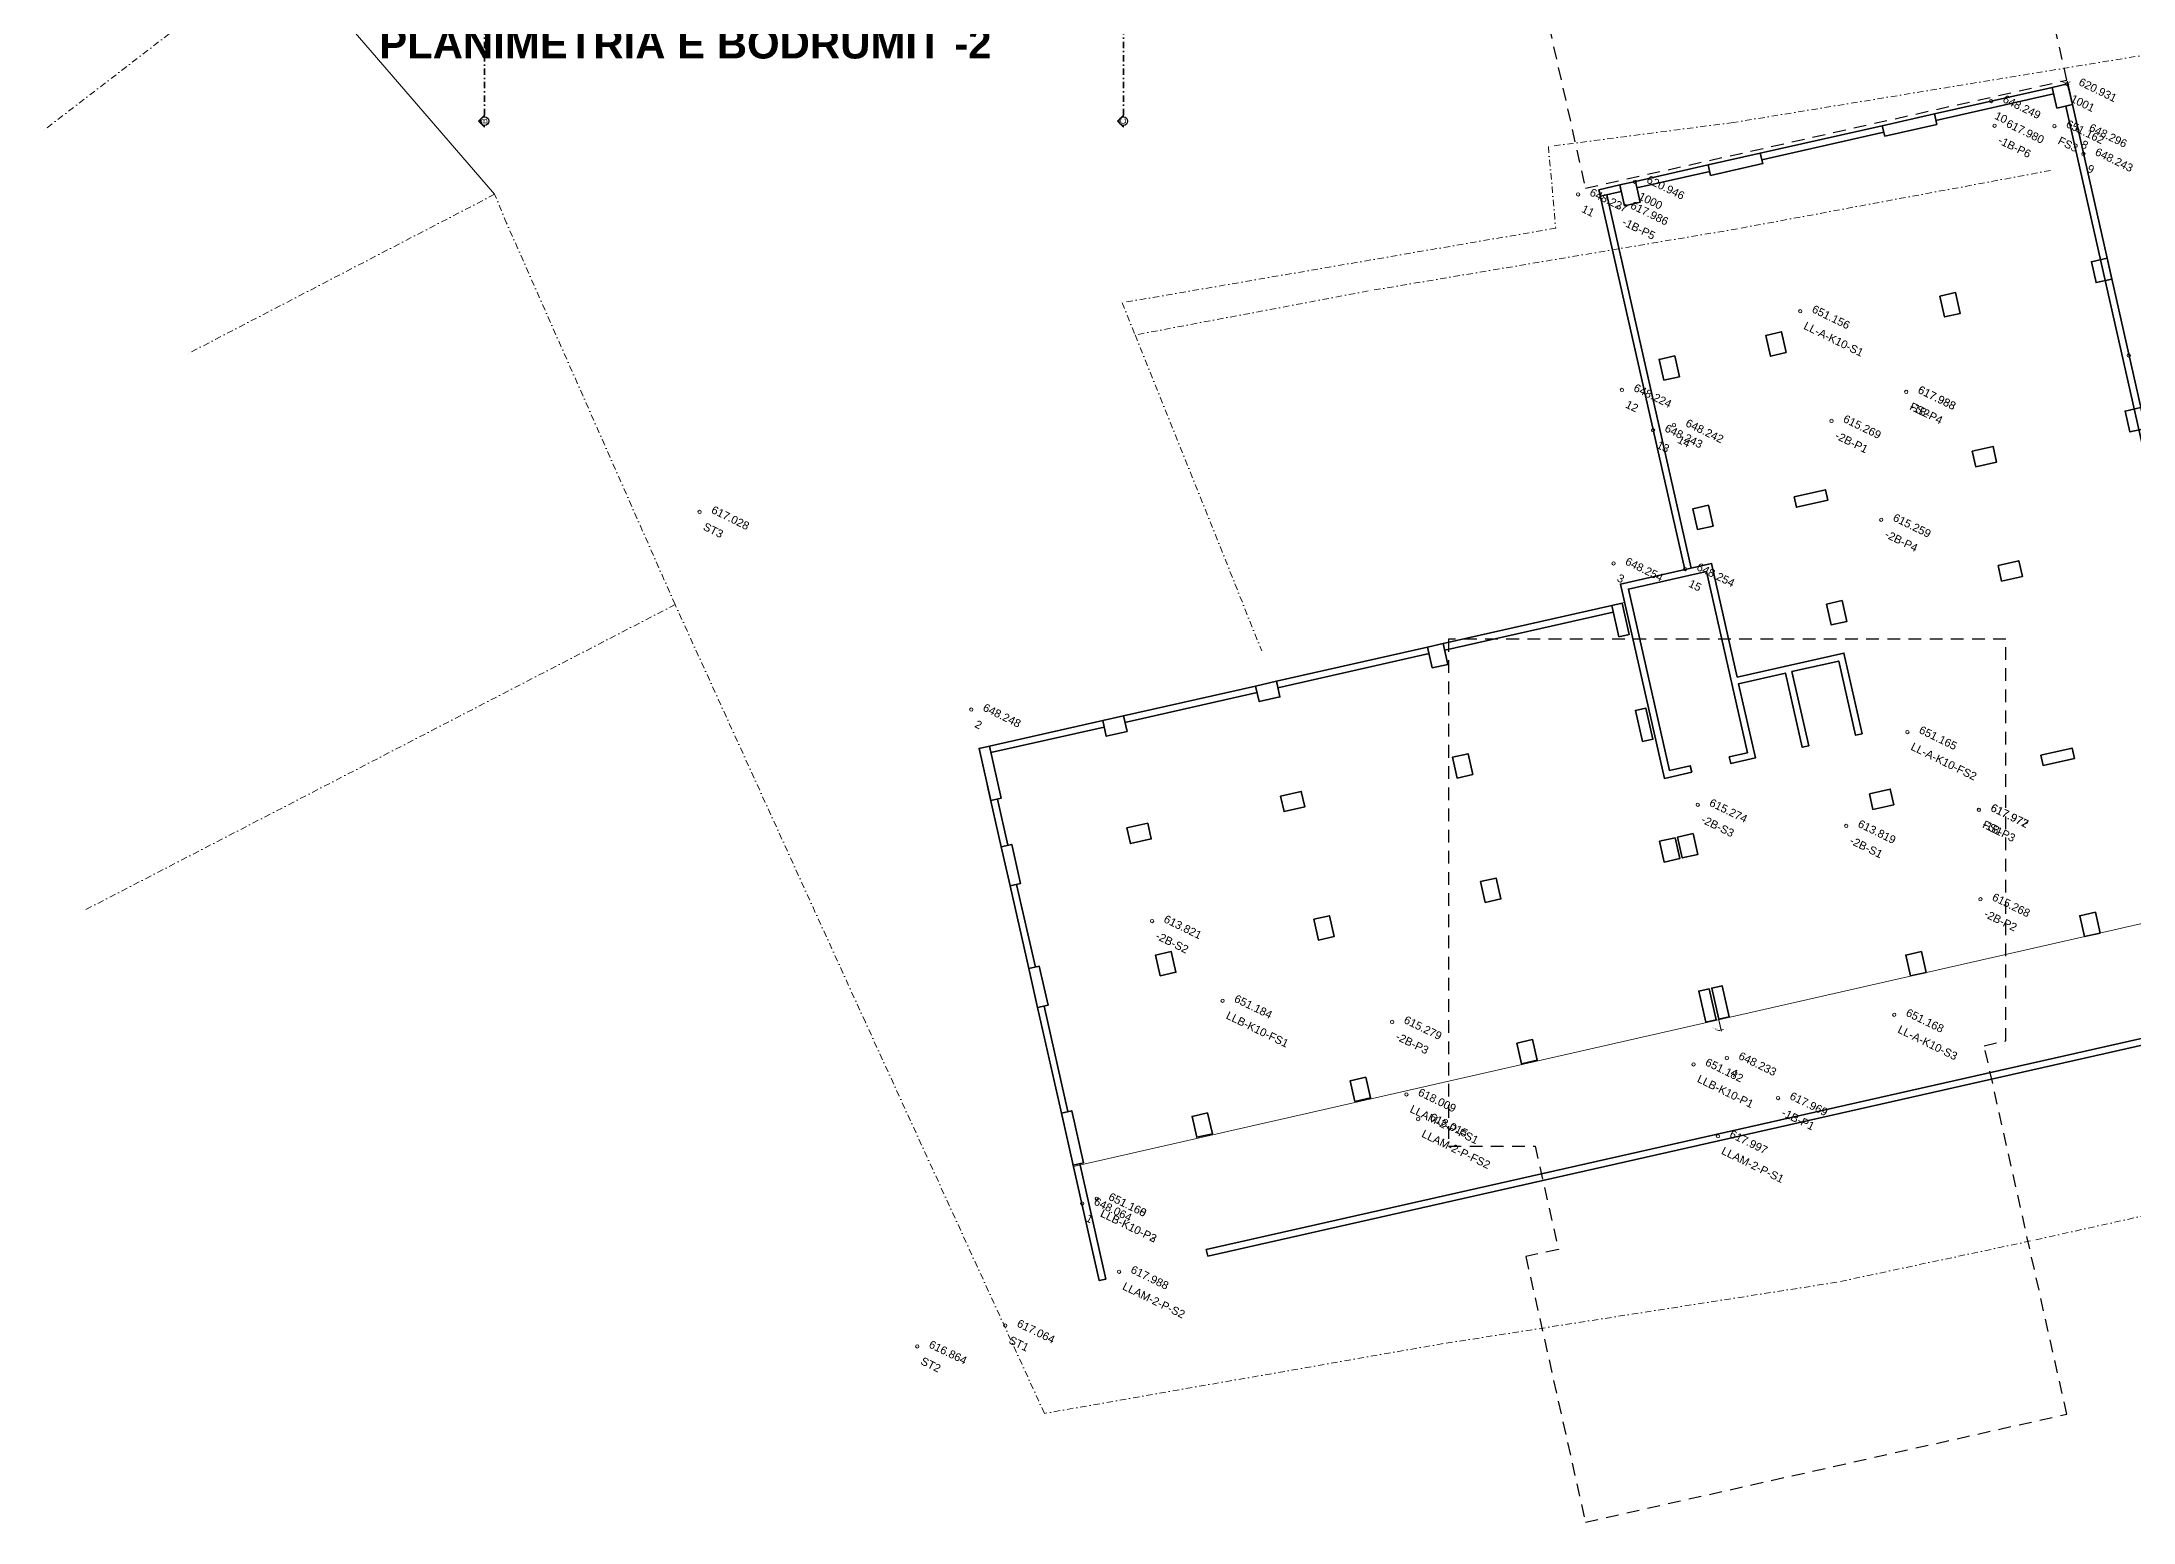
# Model space of a CAD drawing. Header units: millimetres. Extents: x -7085 to 122800, y -120799 to 121915.
# Drawn here: x -495 to 77922, y -83100 to -27612 of the extents above; entities that cross this region are included whole.
import ezdxf

# ---------------------------------------------------------------- set-up
doc = ezdxf.new("R2010")
doc.units = ezdxf.units.MM
doc.header["$MEASUREMENT"] = 0
doc.linetypes.add('Dot & Dashed', pattern=[502.708322, 238.125, -132.291667, 0, -132.291655])
doc.linetypes.add('Long Dashed', pattern=[793.749976, 476.249993, -317.499983])
for name, color, linetype, lineweight in [('A - objekti 1 gjendja faktike_Pen_No__1', 7, 'Continuous', 13), ('A - objekti 1 gjendja faktike_Pen_No__2', 8, 'Continuous', 15), ('A - objekti 1 gjendja faktike_Pen_No__7', 7, 'Continuous', 35), ('A - Parcelat_Pen_No__20', 1, 'Continuous', 0), ('A -Polyline_Pen_No__42', 8, 'Continuous', 25)]:
    doc.layers.add(name, color=color, linetype=linetype, lineweight=lineweight)
for name, color, linetype, lineweight, true_color in [('A - objekti 1 gjendja faktike_Pen_No__210', 7, 'Continuous', 0, 0xe8e8e8), ('A - objekti 1 gjendja faktike_Pen_No__3', 7, 'Continuous', 18, 0xff6600), ('A - objekti 1 gjendja faktike_Pen_No__8', 7, 'Continuous', 35, 0xa80f02), ('A - Parcelat_Pen_No__161', 7, 'Continuous', 13, 0x6a6a6a), ('A - Prerjet_Pen_No__48', 7, 'Continuous', 25, 0xa80f02), ('A - Prerjet_Pen_No__8', 7, 'Continuous', 35, 0xa80f02), ('Annotation - Text_Pen_No__62', 7, 'Continuous', 20, 0xaaaaaa)]:
    doc.layers.add(name, color=color, linetype=linetype, lineweight=lineweight, true_color=true_color)
doc.layers.add('A - Prerjet', color=7, linetype='Continuous')
doc.styles.add('GENERATED_STYLE_1', font='')
doc.styles.add('GENERATED_STYLE_2', font='')
doc.styles.get('GENERATED_STYLE_1').set_extended_font_data('Arial')
doc.styles.get('GENERATED_STYLE_2').set_extended_font_data('Arial', bold=True)

# ---------------------------------------------------------------- blocks, each defined once
blk = doc.blocks.new('Cutting Plane_2', base_point=(16107, -30585))
at = {"layer": 'A - Prerjet_Pen_No__48', "color": 14, "linetype": 'Continuous', "lineweight": 25, "true_color": 0xa80f02}
for p, q in [((15882, 3865), (16107, 4090)), ((16107, 4090), (16107, 4024)), ((16107, 3640), (15882, 3865)), ((16107, 3705), (16107, 3640)), ((16107, -30360), (15882, -30585)), ((16107, -30426), (16107, -30360)), ((15882, -30585), (16107, -30810)), ((16107, -30810), (16107, -30744))]:
    blk.add_line(p, q, dxfattribs=at)
for centre in [(16107, 3865), (16107, -30585)]:
    blk.add_circle(centre, 159, dxfattribs=at)
at = {"layer": 'A - Prerjet_Pen_No__8', "color": 14, "linetype": 'Dot & Dashed', "lineweight": 35, "true_color": 0xa80f02}
blk.add_line((16107, -30360), (16107, 3640), dxfattribs=at)
at = {"layer": 'A - Prerjet_Pen_No__48', "color": 14, "lineweight": 25, "true_color": 0xa80f02, "char_height": 225, "rotation": 90, "style": 'GENERATED_STYLE_1'}
for s, insert, attachment_point in [('\\A1;{\\pql;\\pt0;\\fArial|b0|i0|c0|p34;B}', (16206, 3762), 7), ('\\A1;{\\pqr;\\pt0;\\fArial|b0|i0|c0|p34;B}', (16206, -30482), 9)]:
    blk.add_mtext(s, dxfattribs=dict(at, insert=insert, attachment_point=attachment_point))
blk = doc.blocks.new('Cutting Plane_3', base_point=(40060, -30585))
at = {"layer": 'A - Prerjet_Pen_No__48', "color": 14, "linetype": 'Continuous', "lineweight": 25, "true_color": 0xa80f02}
for p, q in [((39835, 3865), (40060, 4090)), ((40060, 4090), (40060, 4024)), ((40060, 3640), (39835, 3865)), ((40060, 3705), (40060, 3640)), ((40060, -30360), (39835, -30585)), ((40060, -30426), (40060, -30360)), ((39835, -30585), (40060, -30810)), ((40060, -30810), (40060, -30744))]:
    blk.add_line(p, q, dxfattribs=at)
for centre in [(40060, 3865), (40060, -30585)]:
    blk.add_circle(centre, 159, dxfattribs=at)
at = {"layer": 'A - Prerjet_Pen_No__8', "color": 14, "linetype": 'Dot & Dashed', "lineweight": 35, "true_color": 0xa80f02}
blk.add_line((40060, -30360), (40060, 3640), dxfattribs=at)
at = {"layer": 'A - Prerjet_Pen_No__48', "color": 14, "lineweight": 25, "true_color": 0xa80f02, "char_height": 225, "rotation": 90, "style": 'GENERATED_STYLE_1'}
for s, insert, attachment_point in [('\\A1;{\\pql;\\pt0;\\fArial|b0|i0|c0|p34;C}', (40163, 3753), 7), ('\\A1;{\\pqr;\\pt0;\\fArial|b0|i0|c0|p34;C}', (40163, -30474), 9)]:
    blk.add_mtext(s, dxfattribs=dict(at, insert=insert, attachment_point=attachment_point))

msp = doc.modelspace()

# ---------------------------------------------------------------- hatches: boundary and pattern name
at = {"layer": 'A - objekti 1 gjendja faktike_Pen_No__1', "linetype": 'Continuous', "lineweight": 13}
for points in [[(75408.8, -29140.8), (75412.1, -29155.4), (75454.3, -29138.2)], [(75516.1, -29116.5), (75473.8, -29133.8), (75519.4, -29131.2)], [(62422.3, -64658.9), (62425.6, -64673.5), (62467.9, -64656.3)], [(62515, -64638), (62472.8, -64655.2), (62518.3, -64652.6)]]:
    msp.add_hatch(color=7, dxfattribs=at).paths.add_polyline_path(points)

# ---------------------------------------------------------------- linework, layer by layer
at = {"layer": 'A - objekti 1 gjendja faktike_Pen_No__1', "color": 7, "linetype": 'Continuous', "lineweight": 13}
for p, q in [((75484.5, -29181.2), (59256.3, -32845.6)), ((75366.5, -29158), (75326.1, -29138.2)), ((75410.4, -29148.1), (75366.5, -29158)), ((75461.6, -29170.3), (75444.4, -29094.3)), ((75454.3, -29138.2), (75454.3, -29138.2)), ((75481.1, -29165.9), (75463.9, -29089.9)), ((75465, -29185.6), (75465, -29185.6)), ((75484.5, -29181.2), (75484.6, -29181.2)), ((75484.5, -29181.2), (75484.6, -29181.2)), ((75484.5, -29181.2), (82365.1, -59734.3)), ((75517.7, -29123.9), (75561.6, -29114)), ((57890.7, -33154), (59256.3, -32845.6)), ((59256.3, -32845.6), (59256.4, -32845.6)), ((61106.7, -47392.2), (57890.7, -33154)), ((58696.7, -47936.5), (61106.7, -47392.2)), ((58853.5, -48630.7), (58696.7, -47936.5)), ((34649.3, -54099), (58853.5, -48630.7)), ((38187.2, -69766.6), (34649.3, -54099)), ((82361.3, -59726.4), (38188.1, -69766.4)), ((62376.7, -64252.6), (62376.8, -64252.7)), ((62376.7, -64252.6), (62376.8, -64252.7)), ((62380.2, -64267.9), (62477.8, -64700.2)), ((62381.6, -64251.5), (62381.6, -64251.6)), ((62385, -64266.8), (62482.7, -64699.1)), ((62380.1, -64676.1), (62339.7, -64656.4)), ((62424, -64666.2), (62380.1, -64676.1)), ((62467.9, -64656.3), (62467.9, -64656.3)), ((62516.7, -64645.3), (62560.5, -64635.4))]:
    msp.add_line(p, q, dxfattribs=at)
at = {"layer": 'A - objekti 1 gjendja faktike_Pen_No__2', "color": 8, "linetype": 'Dot & Dashed', "lineweight": 15}
for points in [[(93649.7, -68206.3), (74068.7, -72559.5)], [(74068.7, -72559.5), (66808.9, -74106.9)]]:
    msp.add_lwpolyline(points, dxfattribs=at)
at = {"layer": 'A - objekti 1 gjendja faktike_Pen_No__210', "color": 254, "linetype": 'Continuous', "lineweight": 0, "true_color": 0xe8e8e8}
for p, q in [((72594.3, -29834), (72594.4, -29834)), ((75831.3, -30906.2), (75831.3, -30906.2)), ((76057.8, -31816.1), (76057.8, -31816.1)), ((57106.2, -33330.4), (57106.2, -33330.4)), ((77757.2, -39363.8), (77757.3, -39363.8)), ((58753.5, -40659), (58753.6, -40659)), ((59918.9, -42173.5), (59918.9, -42173.5)), ((60702, -41980.8), (60702.1, -41980.8)), ((58438.1, -47164.1), (58438.2, -47164.2)), ((61118.5, -47373.3), (61118.6, -47373.3)), ((34354.3, -52643.6), (34354.3, -52643.6)), ((62685.8, -65701.9), (62685.8, -65701.9)), ((38515.8, -71157.1), (38515.8, -71157.1))]:
    msp.add_line(p, q, dxfattribs=at)
for centre in [(72594.3, -29834), (75831.3, -30906.2), (76057.8, -31816.1), (57106.2, -33330.4), (77757.2, -39363.8), (58753.5, -40659), (59918.9, -42173.5), (60702, -41980.8), (58438.1, -47164.1), (61118.5, -47373.3), (34354.3, -52643.6), (62685.8, -65701.9), (38515.8, -71157.1)]:
    msp.add_circle(centre, 62.5, dxfattribs=at)
at = {"layer": 'A - objekti 1 gjendja faktike_Pen_No__3', "color": 30, "linetype": 'Continuous', "lineweight": 18, "true_color": 0xff6600}
for p, q in [((75444.1, -29195.5), (75444.2, -29195.5)), ((72722.6, -30755.9), (72722.6, -30755.9)), ((74970, -30769.1), (74970.1, -30769.1)), ((59239.2, -32853.5), (59239.2, -32853.5)), ((58633.9, -33818.8), (58633.9, -33818.8)), ((65439.3, -37710.2), (65439.4, -37710.2)), ((69411.3, -40731), (69411.3, -40731)), ((69411.8, -40736.8), (69411.8, -40736.9)), ((66610.3, -41823), (66610.4, -41823.1)), ((24171.2, -45234.9), (24171.2, -45234.9)), ((68477.5, -45524.9), (68477.6, -45524.9)), ((69455.7, -53482.5), (69455.8, -53482.6)), ((61593, -56211.2), (61593.1, -56211.3)), ((72135.1, -56397), (72135.1, -56397.1)), ((72140.9, -56401), (72141, -56401)), ((67162, -57000.7), (67162, -57000.7)), ((72195.9, -59750.3), (72195.9, -59750.3)), ((41135.9, -60571.5), (41136, -60571.5)), ((43778.4, -63557), (43778.4, -63557)), ((68962.7, -64081.5), (68962.8, -64081.5)), ((50137.6, -64350.9), (50137.6, -64350.9)), ((61440.1, -65939), (61440.2, -65939)), ((50672.5, -67064.3), (50672.5, -67064.3)), ((64607.3, -67204.2), (64607.3, -67204.2)), ((51112, -67993.7), (51112.1, -67993.7)), ((62353.2, -68632.5), (62353.2, -68632.5)), ((39062.5, -70979), (39062.5, -70979.1)), ((39064.7, -70979), (39064.8, -70979)), ((39896.7, -73710.8), (39896.8, -73710.8)), ((35631.4, -75728.9), (35631.5, -75728.9)), ((32328.1, -76514.2), (32328.2, -76514.2))]:
    msp.add_line(p, q, dxfattribs=at)
for centre in [(75444.1, -29195.5), (72722.6, -30755.9), (74970, -30769.1), (59239.2, -32853.5), (58633.9, -33818.8), (65439.3, -37710.2), (69411.3, -40731), (69411.8, -40736.8), (66610.3, -41823), (24171.2, -45234.9), (68477.5, -45524.9), (69455.7, -53482.5), (61593, -56211.2), (72135.1, -56397), (72140.9, -56401), (67162, -57000.7), (72195.9, -59750.3), (41135.9, -60571.5), (43778.4, -63557), (50137.6, -64350.9), (68962.7, -64081.5), (61440.1, -65939), (50672.5, -67064.3), (64607.3, -67204.2), (51112, -67993.7), (62353.2, -68632.5), (39062.5, -70979), (39064.7, -70979), (39896.7, -73710.8), (35631.4, -75728.9), (32328.1, -76514.2)]:
    msp.add_circle(centre, 62.5, dxfattribs=at)
at = {"layer": 'A - objekti 1 gjendja faktike_Pen_No__7', "color": 7, "linetype": 'Continuous', "lineweight": 35}
for p, q in [((65073.4, -50974.9), (64829.5, -51029.9)), ((62834.6, -54658.5), (62870.7, -54650.3)), ((62834.6, -54658.5), (62870.7, -54650.3))]:
    msp.add_line(p, q, dxfattribs=at)
at = {"layer": 'A - objekti 1 gjendja faktike_Pen_No__8', "color": 14, "linetype": 'Continuous', "lineweight": 35, "true_color": 0xa80f02}
msp.add_line((61350.5, -47337.2), (58190.5, -33342.6), dxfattribs=at)
at = {"layer": 'A - objekti 1 gjendja faktike_Pen_No__8', "color": 14, "linetype": 'Continuous', "lineweight": 35, "true_color": 0xa80f02, "flags": 128}
for points in [[(74879.7, -29317.7), (70467, -30314.2)], [(70522.1, -30558.4), (74934.9, -29562)], [(68516.1, -30754.7), (63941.5, -31787.7)], [(63996.6, -32031.9), (68571.2, -30998.9)], [(61990.6, -32228.2), (59256.3, -32845.6)], [(59311.5, -33089.8), (62045.8, -32472.4)], [(57890.7, -33154), (61106.7, -47392.3)], [(58369.2, -48742.9), (52051.2, -50169.5)], [(52106.2, -50413.4), (58424.3, -48986.7)], [(51465.9, -50301.7), (45798.5, -51581.4)], [(45853.6, -51825.3), (51521, -50545.5)], [(45018.2, -51757.6), (40062.9, -52876.5)], [(40118, -53120.4), (45073.2, -52001.5)], [(39282.6, -53052.7), (35039.5, -54010.9)], [(35094.6, -54254.7), (39337.6, -53296.6)], [(34969.6, -55513.2), (35482.5, -57784.8)], [(35334.6, -55994.6), (35726.4, -57729.8)], [(35812.1, -59248.2), (36513.6, -62351.3)], [(36757.5, -62296.2), (36056.8, -59192.9)], [(36844.1, -63814.5), (37835.5, -68205.2)], [(37980.3, -67711.2), (37087.9, -63759.4)], [(38165.9, -69668.4), (39154.2, -74045), (39398, -73990), (38420.8, -69662)]]:
    msp.add_lwpolyline(points, dxfattribs=at)
for points in [[(75055.9, -30098.1), (75641.2, -29965.9), (75465, -29185.6), (74879.7, -29317.7)], [(68516.1, -30754.7), (68604.2, -31144.9), (70555.1, -30704.4), (70467, -30314.2)], [(61990.6, -32228.2), (62078.7, -32618.4), (64029.6, -32177.8), (63941.5, -31787.7)], [(59256.3, -32845.6), (58671.1, -32977.8), (58847.3, -33758.1), (59432.5, -33626)], [(57945.9, -33398.2), (58726.2, -33222), (58671.1, -32977.8), (57890.7, -33154)], [(76941.8, -35725.7), (76356.5, -35857.9), (76532.8, -36638.3), (77118, -36506.1)], [(70675.7, -37140.7), (70851.9, -37921), (71437.2, -37788.9), (71261, -37008.5)], [(64911.7, -39262.4), (64735.5, -38482), (64150.2, -38614.2), (64326.4, -39394.5)], [(60324.1, -40298.3), (60909.3, -40166.1), (60733.1, -39385.8), (60147.9, -39517.9)], [(78205.7, -41322.8), (77620.4, -41455), (77796.6, -42235.4), (78381.9, -42103.2)], [(71886.1, -42954.9), (72018.2, -43540.2), (72798.6, -43364), (72666.4, -42778.7)], [(65209.6, -44667.5), (65297.7, -45057.7), (66468.2, -44793.4), (66380.1, -44403.2)], [(61587.9, -45895.4), (62173.2, -45763.2), (61997, -44982.9), (61411.7, -45115)], [(63073.7, -51426.4), (67073, -50523.3), (67755.8, -53547.2), (67512, -53602.3), (66884.2, -50822.3), (65128.4, -51218.7), (65756.2, -53998.7), (65512.3, -54053.8), (64884.6, -51273.8), (63128.8, -51670.3), (63756.5, -54450.3), (62834.6, -54658.5), (62779.5, -54414.6), (63457.6, -54261.5), (61922.8, -47464.3), (58996.4, -48125.1), (60531.3, -54922.3), (61316.3, -54745), (61371.4, -54988.8), (60342.5, -55221.2), (58696.7, -47936.5), (62111.6, -47165.4)], [(72853.4, -47239), (72985.6, -47824.3), (73766, -47648.1), (73633.8, -47062.8)], [(67010.8, -48558.3), (66425.5, -48690.5), (66601.7, -49470.8), (67187, -49338.7)], [(58633.5, -49913.4), (59023.7, -49825.3), (58759.4, -48654.8), (58369.2, -48742.9)], [(51642.1, -51082), (51465.9, -50301.7), (52051.2, -50169.5), (52227.4, -50949.9)], [(45018.2, -51757.6), (45798.5, -51581.4), (45930.7, -52166.7), (45150.3, -52342.9)], [(40195.1, -53461.8), (40062.9, -52876.5), (39282.6, -53052.7), (39414.7, -53638)], [(59520.9, -53843.3), (59911.1, -53755.2), (59646.8, -52584.7), (59256.6, -52672.8)], [(35089.9, -56049.8), (35480, -55961.7), (35039.5, -54010.9), (34649.3, -54099)], [(74458.5, -54347), (74546.6, -54737.2), (75717.1, -54472.8), (75629, -54082.7)], [(53158.8, -55074.9), (52573.6, -55207), (52397.4, -54426.7), (52982.6, -54294.5)], [(68030.6, -55798.4), (68162.7, -56383.7), (68943.1, -56207.5), (68810.9, -55622.2)], [(45949.6, -55882.6), (46081.8, -56467.9), (46862.1, -56291.7), (46730, -55706.4)], [(40972.3, -56904), (41104.5, -57489.3), (40324.1, -57665.5), (40192, -57080.2)], [(35812.1, -59248.2), (35481.7, -57785), (35871.9, -57696.9), (36202.3, -59160.1)], [(60744, -57443.8), (60158.7, -57575.9), (60335, -58356.3), (60920.2, -58224.1)], [(60744, -57443.8), (60158.7, -57575.9), (60335, -58356.3), (60920.2, -58224.1)], [(61424.8, -57290.1), (60839.5, -57422.2), (61015.7, -58202.6), (61601, -58070.4)], [(53626.7, -59871.1), (54212, -59738.9), (54035.8, -58958.5), (53450.5, -59090.7)], [(47197.9, -60502.6), (47783.1, -60370.4), (47959.3, -61150.8), (47374.1, -61283)], [(76506.1, -60237.2), (75920.9, -60369.3), (76097.1, -61149.7), (76682.3, -61017.5)], [(41443.4, -62622.1), (41267.2, -61841.8), (41852.4, -61709.6), (42028.7, -62490)], [(69980.7, -61710.6), (69395.4, -61842.8), (69571.6, -62623.2), (70156.9, -62491)], [(36513.6, -62351.3), (36903, -62263.4), (37233.4, -63726.6), (36843.2, -63814.7)], [(61895.9, -64361.2), (62286.1, -64273.1), (62021.8, -63102.6), (61631.6, -63190.7)], [(61631.6, -63190.7), (62021.8, -63102.6), (62286.1, -64273.1), (61895.9, -64361.2)], [(62381.6, -64251.5), (62771.8, -64163.4), (62507.5, -62992.9), (62117.3, -63081)], [(54816.5, -65139.5), (54992.7, -65920.1), (55578.2, -65787.7), (55401.7, -65008)], [(49149, -66419.4), (49325.2, -67199.7), (48740, -67331.9), (48563.8, -66551.5)], [(38176.1, -69717.3), (38566.2, -69629.2), (38125.7, -67678.3), (37735.5, -67766.4)], [(37735.5, -67766.4), (38125.7, -67678.3), (38566.2, -69629.2), (38176.1, -69717.3)], [(43218.5, -67758.9), (43394.6, -68539.5), (42809.5, -68670.9), (42632.9, -67891.2)]]:
    msp.add_lwpolyline(points, close=True, dxfattribs=at)
at = {"layer": 'A - objekti 1 gjendja faktike_Pen_No__8', "color": 14, "linetype": 'Continuous', "lineweight": 35, "true_color": 0xa80f02}
msp.add_lwpolyline([(43222.2, -73126.4), (83341.5, -64067.2), (75641.2, -29965.9), (75397.4, -30021), (83042.6, -63878.4), (43167.1, -72882.6)], close=True, dxfattribs=at)
at = {"layer": 'A - Parcelat_Pen_No__161', "color": 251, "linetype": 'Dot & Dashed', "lineweight": 13, "true_color": 0x6a6a6a}
for points in [[(10655.6, -22403.6), (-494.8, -30987.3)], [(78496.7, -28085.1), (62924.9, -30636.7)], [(62924.9, -30636.7), (55996.4, -31535.8)], [(55996.4, -31535.8), (56270.1, -34596.9)], [(74824.1, -32434.1), (63081.7, -34620.1)], [(16482.7, -33327.7), (4887.8, -39352.3)], [(16934.4, -34412.1), (16482.7, -33327.7)], [(23252.3, -48707), (16934.4, -34412.1)], [(56270.1, -34596.9), (40011.8, -37391.8)], [(63081.7, -34620.1), (49243.1, -36950.4)], [(40011.8, -37391.8), (40501.2, -38599.4)], [(49243.1, -36950.4), (40501.2, -38599.4)], [(40501.2, -38599.4), (45246.3, -50434.9)], [(23252.3, -48707), (1072.9, -60180.4)], [(30383.5, -64359.9), (23252.3, -48707)], [(37098.2, -79022.4), (30383.5, -64359.9)], [(93649.7, -68206.3), (74068.7, -72559.5)], [(74068.7, -72559.5), (66808.9, -74106.9)], [(66808.9, -74106.9), (52050.5, -76408.4)], [(52050.5, -76408.4), (37098.2, -79022.4)]]:
    msp.add_lwpolyline(points, dxfattribs=at)
at = {"layer": 'A - Parcelat_Pen_No__20', "color": 1, "linetype": 'Continuous', "lineweight": 0}
msp.add_lwpolyline([(16482.7, -33327.7), (8490.4, -24060.9), (13429.8, -20227.7), (13155.6, -19433.7), (16009.5, -20836.3)], dxfattribs=at)
at = {"layer": 'A -Polyline_Pen_No__42', "color": 8, "linetype": 'Long Dashed', "lineweight": 25}
msp.add_lwpolyline([(52250, -19000.8), (55500.6, -19000.8), (56369.6, -22873.6), (55149.9, -23147.2), (57383.1, -33099.8), (75434.2, -29049.3), (72336.2, -15242.7), (73150, -15060), (73150, 0), (52250, 0)], dxfattribs=at)
msp.add_lwpolyline([(52250, -69000.8), (55500.6, -69000.8), (56369.6, -72873.6), (55149.9, -73147.3), (57383.1, -83099.8), (75434.2, -79049.3), (72336.2, -65242.7), (73150, -65060.1), (73150, -50000), (52250, -50000)], close=True, dxfattribs=at)

# ---------------------------------------------------------------- block references
at = {"layer": 'A - Prerjet', "color": 14, "lineweight": 35, "true_color": 0xa80f02}
for name, p in [('Cutting Plane_2', (16106.8, -30584.9)), ('Cutting Plane_3', (40060, -30584.9))]:
    msp.add_blockref(name, p, dxfattribs=at)

# ---------------------------------------------------------------- texts
at = {"layer": 'A - objekti 1 gjendja faktike_Pen_No__1', "color": 7, "linetype": 'Continuous', "lineweight": 13, "char_height": 45, "attachment_point": 7, "rotation": 333.954051, "style": 'GENERATED_STYLE_1'}
for s, insert in [('\\A1;{\\pql;\\fArial|b0|i0|c0|p34;0.0200}', (75128, -29065.6)), ('\\A1;{\\pql;\\fArial|b0|i0|c0|p34;0.0050}', (62141.6, -64583.7))]:
    msp.add_mtext(s, dxfattribs=dict(at, insert=insert))
at = {"layer": 'A - objekti 1 gjendja faktike_Pen_No__210', "color": 254, "linetype": 'Continuous', "lineweight": 0, "true_color": 0xe8e8e8, "char_height": 300, "attachment_point": 7, "rotation": 333.954051, "style": 'GENERATED_STYLE_1'}
for s, insert in [('\\A1;{\\pql;\\fArial|b0|i0|c0|p34;648.249}', (72999.2, -29859.6)), ('\\A1;{\\pql;\\fArial|b0|i0|c0|p34;10}', (72694, -30484.2)), ('\\A1;{\\pql;\\fArial|b0|i0|c0|p34;8}', (75930.9, -31556.4)), ('\\A1;{\\pql;\\fArial|b0|i0|c0|p34;648.296}', (76236.2, -30931.8)), ('\\A1;{\\pql;\\fArial|b0|i0|c0|p34;648.243}', (76462.6, -31841.8)), ('\\A1;{\\pql;\\fArial|b0|i0|c0|p34;9}', (76157.4, -32466.3)), ('\\A1;{\\pql;\\fArial|b0|i0|c0|p34;648.227}', (57511.1, -33356)), ('\\A1;{\\pql;\\fArial|b0|i0|c0|p34;11}', (57208, -33976.1)), ('\\A1;{\\pql;\\fArial|b0|i0|c0|p34;648.224}', (59158.4, -40684.6)), ('\\A1;{\\pql;\\fArial|b0|i0|c0|p34;12}', (58855.4, -41304.7)), ('\\A1;{\\pql;\\fArial|b0|i0|c0|p34;648.243}', (60323.7, -42199.3)), ('\\A1;{\\pql;\\fArial|b0|i0|c0|p34;648.242}', (61106.9, -42006.4)), ('\\A1;{\\pql;\\fArial|b0|i0|c0|p34;13}', (60018.4, -42823.9)), ('\\A1;{\\pql;\\fArial|b0|i0|c0|p34;14}', (60803.8, -42626.5)), ('\\A1;{\\pql;\\fArial|b0|i0|c0|p34;648.254}', (58843, -47189.7)), ('\\A1;{\\pql;\\fArial|b0|i0|c0|p34;3}', (58537.7, -47814.5)), ('\\A1;{\\pql;\\fArial|b0|i0|c0|p34;15}', (61218.2, -48023.5)), ('\\A1;{\\pql;\\fArial|b0|i0|c0|p34;648.254}', (61523.4, -47398.9)), ('\\A1;{\\pql;\\fArial|b0|i0|c0|p34;648.248}', (34759.1, -52669.2)), ('\\A1;{\\pql;\\fArial|b0|i0|c0|p34;2}', (34456.1, -53289.3)), ('\\A1;{\\pql;\\fArial|b0|i0|c0|p34;648.233}', (63090.5, -65727.7)), ('\\A1;{\\pql;\\fArial|b0|i0|c0|p34;4}', (62788, -66346.6)), ('\\A1;{\\pql;\\fArial|b0|i0|c0|p34;648.064}', (38920.7, -71182.7)), ('\\A1;{\\pql;\\fArial|b0|i0|c0|p34;1}', (38617.6, -71802.8))]:
    msp.add_mtext(s, dxfattribs=dict(at, insert=insert))
at = {"layer": 'A - objekti 1 gjendja faktike_Pen_No__3', "color": 30, "linetype": 'Continuous', "lineweight": 18, "true_color": 0xff6600, "char_height": 300, "attachment_point": 7, "rotation": 333.954051, "style": 'GENERATED_STYLE_1'}
for s, insert in [('\\A1;{\\pql;\\fArial|b0|i0|c0|p34;620.931}', (75848.9, -29221.3)), ('\\A1;{\\pql;\\fArial|b0|i0|c0|p34;1001}', (75543.7, -29845.7)), ('\\A1;{\\pql;\\fArial|b0|i0|c0|p34;617.980}', (73127.4, -30781.5)), ('\\A1;{\\pql;\\fArial|b0|i0|c0|p34;651.162}', (75374.9, -30794.7)), ('\\A1;{\\pql;\\fArial|b0|i0|c0|p34;-1B-P6}', (72822.2, -31406.1)), ('\\A1;{\\pql;\\fArial|b0|i0|c0|p34;FS3}', (75067.9, -31423)), ('\\A1;{\\pql;\\fArial|b0|i0|c0|p34;620.946}', (59644.1, -32879.1)), ('\\A1;{\\pql;\\fArial|b0|i0|c0|p34;617.986}', (59038.8, -33844.4)), ('\\A1;{\\pql;\\fArial|b0|i0|c0|p34;1000}', (59338.8, -33503.7)), ('\\A1;{\\pql;\\fArial|b0|i0|c0|p34;-1B-P5}', (58733.5, -34468.9)), ('\\A1;{\\pql;\\fArial|b0|i0|c0|p34;651.156}', (65844.2, -37735.8)), ('\\A1;{\\pql;\\fArial|b0|i0|c0|p34;LL-A-K10-S1}', (65537.3, -38363.8)), ('\\A1;{\\pql;\\fArial|b0|i0|c0|p34;617.988}', (69816.2, -40756.6)), ('\\A1;{\\pql;\\fArial|b0|i0|c0|p34;617.988}', (69816.7, -40762.4)), ('\\A1;{\\pql;\\fArial|b0|i0|c0|p34;FS2}', (69509.2, -41384.7)), ('\\A1;{\\pql;\\fArial|b0|i0|c0|p34;-1B-P4}', (69513.6, -41382.6)), ('\\A1;{\\pql;\\fArial|b0|i0|c0|p34;-2B-P1}', (66712.1, -42468.8)), ('\\A1;{\\pql;\\fArial|b0|i0|c0|p34;615.269}', (67015.2, -41848.6)), ('\\A1;{\\pql;\\fArial|b0|i0|c0|p34;617.028}', (24576.1, -45260.5)), ('\\A1;{\\pql;\\fArial|b0|i0|c0|p34;615.259}', (68882.4, -45550.5)), ('\\A1;{\\pql;\\fArial|b0|i0|c0|p34;ST3}', (24269, -45888.7)), ('\\A1;{\\pql;\\fArial|b0|i0|c0|p34;-2B-P4}', (68579.3, -46170.6)), ('\\A1;{\\pql;\\fArial|b0|i0|c0|p34;651.165}', (69860.6, -53508.1)), ('\\A1;{\\pql;\\fArial|b0|i0|c0|p34;LL-A-K10-FS2}', (69553.6, -54136.2)), ('\\A1;{\\pql;\\fArial|b0|i0|c0|p34;615.274}', (61997.9, -56236.8)), ('\\A1;{\\pql;\\fArial|b0|i0|c0|p34;617.977}', (72540, -56422.6)), ('\\A1;{\\pql;\\fArial|b0|i0|c0|p34;617.972}', (72545.8, -56426.6)), ('\\A1;{\\pql;\\fArial|b0|i0|c0|p34;-2B-S3}', (61690.9, -56865.1)), ('\\A1;{\\pql;\\fArial|b0|i0|c0|p34;613.819}', (67566.8, -57026.5)), ('\\A1;{\\pql;\\fArial|b0|i0|c0|p34;FS1}', (72238.9, -57054.7)), ('\\A1;{\\pql;\\fArial|b0|i0|c0|p34;-1B-P3}', (72234.6, -57047.4)), ('\\A1;{\\pql;\\fArial|b0|i0|c0|p34;-2B-S1}', (67259.9, -57654.4)), ('\\A1;{\\pql;\\fArial|b0|i0|c0|p34;615.268}', (72600.8, -59775.9)), ('\\A1;{\\pql;\\fArial|b0|i0|c0|p34;613.821}', (41540.7, -60597.3)), ('\\A1;{\\pql;\\fArial|b0|i0|c0|p34;-2B-P2}', (72297.7, -60396)), ('\\A1;{\\pql;\\fArial|b0|i0|c0|p34;-2B-S2}', (41233.8, -61225.2)), ('\\A1;{\\pql;\\fArial|b0|i0|c0|p34;651.184}', (44183.3, -63582.6)), ('\\A1;{\\pql;\\fArial|b0|i0|c0|p34;LLB-K10-FS1}', (43876.3, -64210.6)), ('\\A1;{\\pql;\\fArial|b0|i0|c0|p34;615.279}', (50542.5, -64376.5)), ('\\A1;{\\pql;\\fArial|b0|i0|c0|p34;651.168}', (69367.6, -64107.1)), ('\\A1;{\\pql;\\fArial|b0|i0|c0|p34;-2B-P3}', (50237.2, -65001.2)), ('\\A1;{\\pql;\\fArial|b0|i0|c0|p34;LL-A-K10-S3}', (69060.6, -64735.3)), ('\\A1;{\\pql;\\fArial|b0|i0|c0|p34;651.182}', (61845, -65964.6)), ('\\A1;{\\pql;\\fArial|b0|i0|c0|p34;LLB-K10-P1}', (61539.8, -66589.2)), ('\\A1;{\\pql;\\fArial|b0|i0|c0|p34;618.009}', (51077.4, -67089.9)), ('\\A1;{\\pql;\\fArial|b0|i0|c0|p34;617.969}', (65012.1, -67229.8)), ('\\A1;{\\pql;\\fArial|b0|i0|c0|p34;LLAM-2-P-FS1}', (50770.4, -67718)), ('\\A1;{\\pql;\\fArial|b0|i0|c0|p34;618.015}', (51516.9, -68019.3)), ('\\A1;{\\pql;\\fArial|b0|i0|c0|p34;-1B-P1}', (64709.1, -67849.9)), ('\\A1;{\\pql;\\fArial|b0|i0|c0|p34;LLAM-2-P-FS2}', (51210, -68647.4)), ('\\A1;{\\pql;\\fArial|b0|i0|c0|p34;617.997}', (62758.1, -68658.1)), ('\\A1;{\\pql;\\fArial|b0|i0|c0|p34;LLAM-2-P-S1}', (62451.1, -69286.1)), ('\\A1;{\\pql;\\fArial|b0|i0|c0|p34;651.160}', (39467.4, -71004.6)), ('\\A1;{\\pql;\\fArial|b0|i0|c0|p34;651.168}', (39469.6, -71004.6)), ('\\A1;{\\pql;\\fArial|b0|i0|c0|p34;LLB-K10-P2}', (39162.1, -71629.2)), ('\\A1;{\\pql;\\fArial|b0|i0|c0|p34;LLB-K10-P3}', (39164.3, -71629.4)), ('\\A1;{\\pql;\\fArial|b0|i0|c0|p34;617.988}', (40301.6, -73736.4)), ('\\A1;{\\pql;\\fArial|b0|i0|c0|p34;LLAM-2-P-S2}', (39994.6, -74364.4)), ('\\A1;{\\pql;\\fArial|b0|i0|c0|p34;617.064}', (36036.3, -75754.5)), ('\\A1;{\\pql;\\fArial|b0|i0|c0|p34;616.864}', (32733, -76539.8)), ('\\A1;{\\pql;\\fArial|b0|i0|c0|p34;ST1}', (35729.3, -76382.5)), ('\\A1;{\\pql;\\fArial|b0|i0|c0|p34;ST2}', (32426, -77167.8))]:
    msp.add_mtext(s, dxfattribs=dict(at, insert=insert))
at = {"layer": 'Annotation - Text_Pen_No__62', "color": 253, "linetype": 'Continuous', "lineweight": 20, "true_color": 0xaaaaaa, "insert": (23633.9, -27111.4), "char_height": 1125, "attachment_point": 2, "style": 'GENERATED_STYLE_2'}
msp.add_mtext('\\A1;{\\pqc;\\fArial|b1|i0|c0|p34;PLANIMETRIA E BODRUMIT -2}', dxfattribs=at)

doc.saveas('drawing.dxf')
